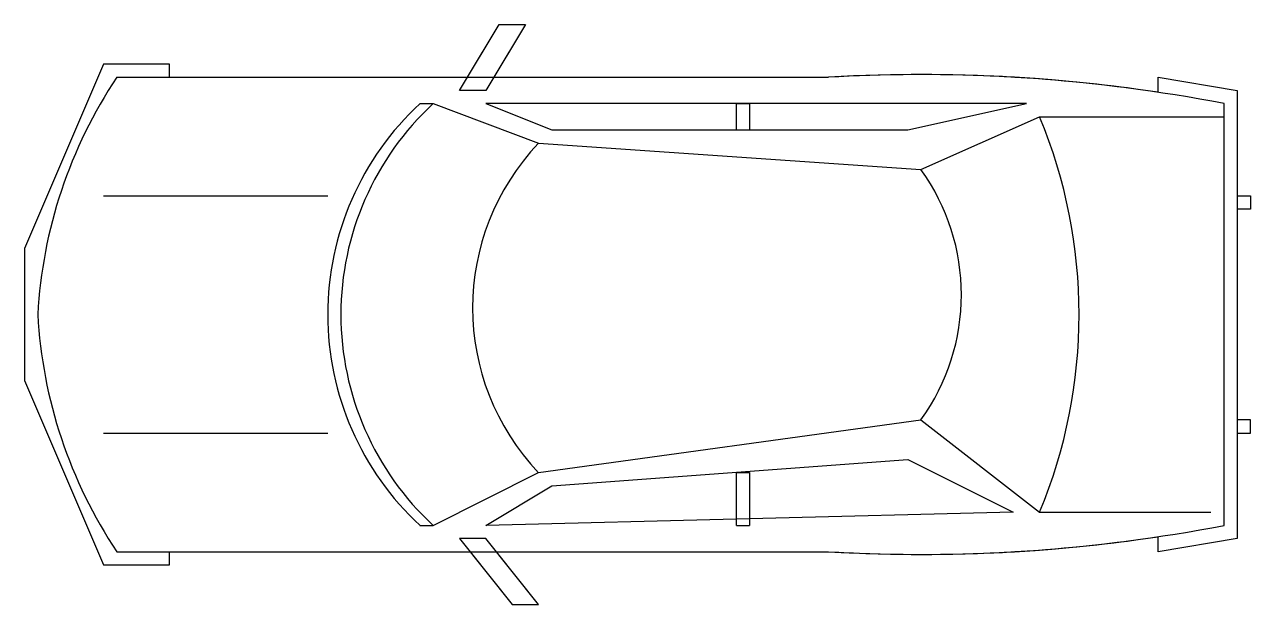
# Model space of a CAD drawing. Extents: x -27 to 490, y 23 to 268.
import ezdxf

# ---------------------------------------------------------------- set-up
doc = ezdxf.new("R2010")
doc.units = 0
doc.header["$LTSCALE"] = 7.5
doc.layers.get('0').update_dxf_attribs({"color": 3, "linetype": 'CONTINUOUS'})
doc.layers.add('0SGRENZE', color=7, linetype='CONTINUOUS')

msp = doc.modelspace()

# ---------------------------------------------------------------- linework, layer by layer
for p, q in [((156.66, 240), (173.33, 267.78)), ((184.44, 267.78), (167.77, 240)), ((173.33, 267.78), (184.44, 267.78)), ((6.66, 251.11), (-26.68, 173.33)), ((34.44, 251.11), (6.66, 251.11)), ((34.44, 245.56), (34.44, 251.11)), ((12.21, 245.56), (312.22, 245.56)), ((451.11, 245.56), (484.44, 240)), ((451.11, 240), (451.11, 245.56)), ((167.77, 240), (156.66, 240)), ((484.44, 240), (484.44, 51.11)), ((139.99, 234.45), (145.55, 234.45)), ((145.55, 234.45), (189.99, 217.78)), ((395.55, 234.45), (167.77, 234.45)), ((167.77, 234.45), (195.55, 223.33)), ((273.33, 234.45), (278.89, 234.45)), ((273.33, 223.33), (273.33, 234.45)), ((278.89, 234.45), (278.89, 223.33)), ((345.55, 223.33), (395.55, 234.45)), ((478.89, 56.66), (478.89, 234.45)), ((351.11, 206.67), (401.11, 228.89)), ((401.11, 228.89), (478.89, 228.89)), ((195.55, 223.33), (345.55, 223.33)), ((189.99, 217.78), (351.11, 206.67)), ((6.66, 195.56), (101.1, 195.56)), ((484.44, 195.56), (490, 195.56)), ((490, 195.56), (490, 190)), ((490, 190), (484.44, 190)), ((-26.68, 173.33), (-26.68, 117.78)), ((-26.68, 117.78), (6.66, 40)), ((189.99, 78.89), (351.11, 101.11)), ((351.11, 101.11), (401.11, 62.22)), ((490, 101.11), (484.44, 101.11)), ((490, 95.55), (490, 101.11)), ((6.66, 95.55), (101.1, 95.55)), ((484.44, 95.55), (490, 95.55)), ((195.55, 73.33), (345.55, 84.44)), ((345.55, 84.44), (390, 62.22)), ((145.55, 56.66), (189.99, 78.89)), ((273.33, 78.89), (278.89, 78.89)), ((273.33, 56.66), (273.33, 78.89)), ((278.89, 78.89), (278.89, 56.66)), ((167.77, 56.66), (195.55, 73.33)), ((390, 62.22), (167.77, 56.66)), ((401.11, 62.22), (473.33, 62.22)), ((139.99, 56.66), (145.55, 56.66)), ((273.33, 56.66), (278.89, 56.66)), ((167.77, 51.11), (156.66, 51.11)), ((156.66, 51.11), (178.88, 23.33)), ((189.99, 23.33), (167.77, 51.11)), ((484.44, 51.11), (451.11, 45.55)), ((451.11, 45.55), (451.11, 51.11)), ((12.21, 45.55), (312.22, 45.55)), ((34.44, 40), (34.44, 45.55)), ((6.66, 40), (34.44, 40)), ((178.88, 23.33), (189.99, 23.33))]:
    msp.add_line(p, q)
for centre, radius, start, end in [((178.88, 134.44), 200.31, 146.3099, 176.8202), ((351.11, -426.68), 673.36, 79.06091, 93.31094), ((222.14, 145.55), 121.03, 132.7412, 227.2588), ((227.69, 145.55), 121.03, 132.7412, 227.2588), ((201.11, 145.55), 216.67, 337.3801, 22.6199), ((262.77, 148.33), 100.6, 136.3426, 223.6574), ((277.96, 153.89), 90.2, 324.1888, 35.8112), ((178.88, 156.67), 200.31, 183.1798, 213.6901), ((351.11, 717.79), 673.36, 266.68906, 280.93909)]:
    msp.add_arc(centre, radius, start, end)
at = {"layer": '0SGRENZE'}
for p, q in [((159.99, 245.56), (173.33, 267.78)), ((184.44, 267.78), (171.11, 245.56)), ((173.33, 267.78), (184.44, 267.78)), ((6.66, 251.11), (-26.68, 173.33)), ((34.44, 251.11), (6.66, 251.11)), ((34.44, 245.56), (34.44, 251.11)), ((34.44, 245.56), (159.99, 245.56)), ((171.11, 245.56), (312.22, 245.56)), ((451.11, 245.56), (484.44, 240)), ((451.11, 239.21), (451.11, 245.56)), ((484.44, 240), (484.44, 195.56)), ((484.44, 195.56), (490, 195.56)), ((490, 195.56), (490, 190)), ((490, 190), (484.44, 190)), ((484.44, 190), (484.44, 101.11)), ((-26.68, 173.33), (-26.68, 117.78)), ((-26.68, 117.78), (6.66, 40)), ((490, 101.11), (484.44, 101.11)), ((490, 95.55), (490, 101.11)), ((484.44, 95.55), (490, 95.55)), ((484.44, 95.55), (484.44, 51.11)), ((451.11, 45.55), (451.11, 51.9)), ((484.44, 51.11), (451.11, 45.55)), ((34.44, 40), (34.44, 45.55)), ((34.44, 45.55), (161.11, 45.55)), ((161.11, 45.55), (178.88, 23.33)), ((189.99, 23.33), (172.22, 45.55)), ((172.22, 45.55), (312.22, 45.55)), ((6.66, 40), (34.44, 40)), ((178.88, 23.33), (189.99, 23.33))]:
    msp.add_line(p, q, dxfattribs=at)
for centre, start, end in [((351.11, -426.68), 81.45929, 93.31094), ((351.11, 717.79), 266.68906, 278.54071)]:
    msp.add_arc(centre, 673.36, start, end, dxfattribs=at)

doc.saveas('drawing.dxf')
